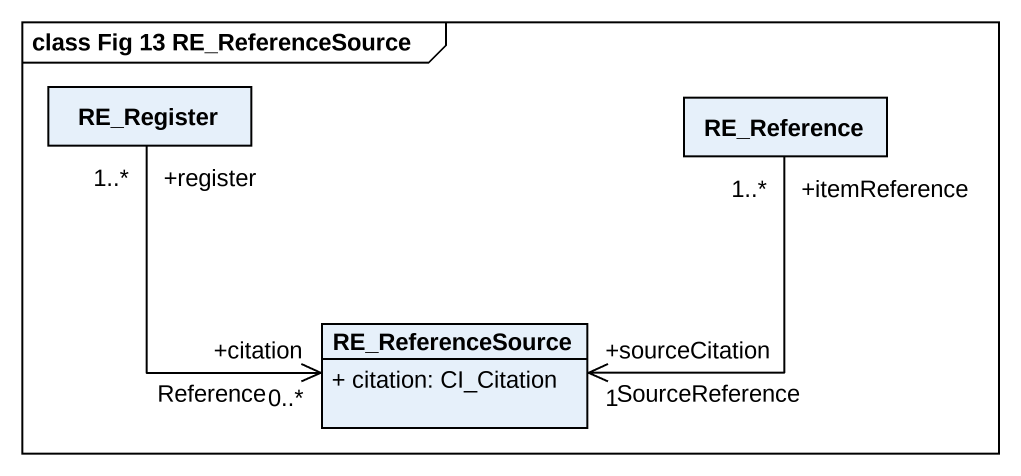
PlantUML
@startuml
mainframe class Fig 13 RE_ReferenceSource
hide circle
hide empty members
skinparam classAttributeIconSize 0
class RE_Register
class RE_Reference
class RE_ReferenceSource {
  + citation: CI_Citation
}
RE_Register "+register\n1..*" --> "+citation\n0..*" RE_ReferenceSource : Reference
RE_Reference "+itemReference\n1..*" --> "+sourceCitation\n1" RE_ReferenceSource : SourceReference
@enduml
